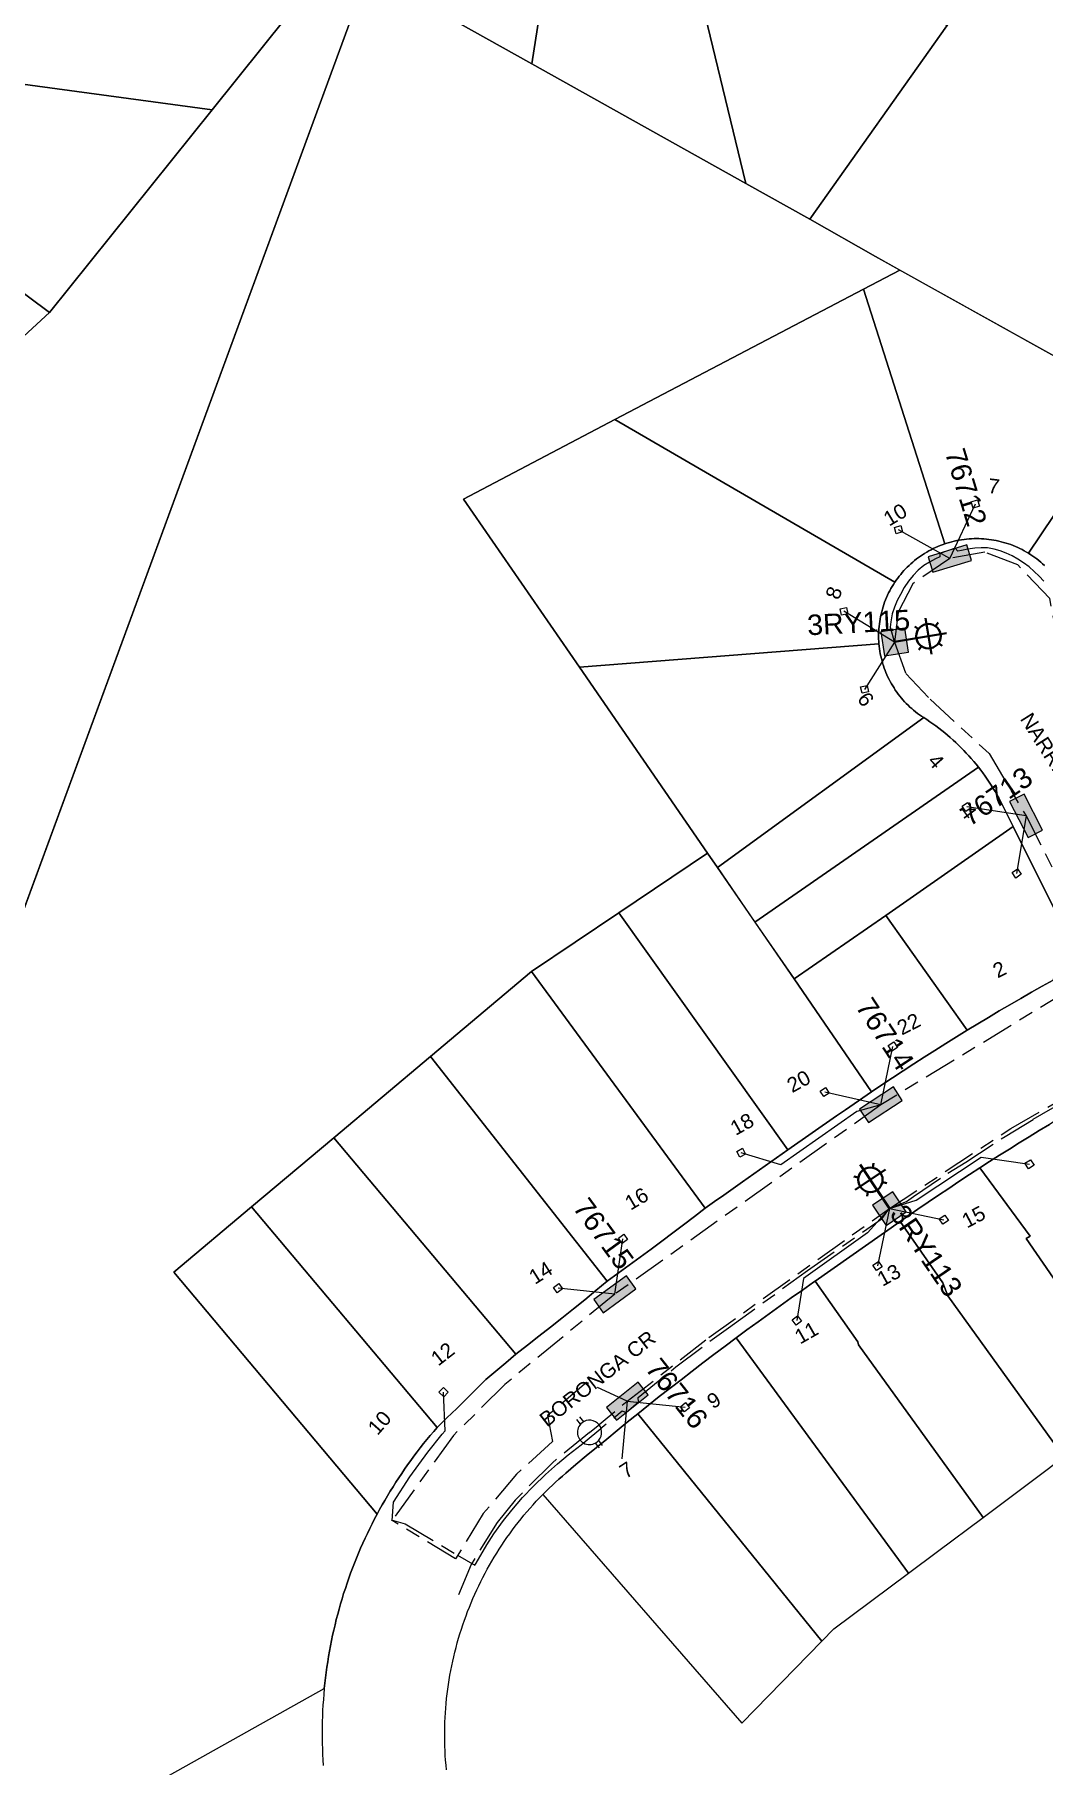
# Model space of a CAD drawing. Header units: metres. Extents: x 301080 to 303013, y 6182698 to 6183880.
# Drawn here: x 302232.2 to 302355.8, y 6182844.8 to 6183056.8 of the extents above; entities that cross this region are included whole.
import ezdxf
from ezdxf.enums import TextEntityAlignment as Align

# ---------------------------------------------------------------- set-up
doc = ezdxf.new("R2010")
doc.units = ezdxf.units.M
doc.linetypes.add('Cable Exist UG', pattern=[8.2, 4, -1.2, 1.8, -1.2])
doc.layers.get('0').update_dxf_attribs({"color": 6})
doc.layers.add('Cadastre Land Parcels_SP_EXT', color=9, linetype='Continuous', lineweight=5)
doc.layers.add('Cadastre Roads_SP_EXT', color=9, linetype='Continuous', lineweight=5)
for name, color, linetype in [('Equip_LV_EXT', 7, 'Continuous'), ('Equip_SP_SL_EXT', 7, 'Continuous'), ('Mains_LV_EXT', 7, 'Continuous'), ('Mains_SL_EXT', 7, 'Continuous'), ('Services_SP_EXT', 7, 'Continuous'), ('SupportsUG_SP_LV_EXT', 7, 'Continuous'), ('SupportsUG_SP_LV_SL_EXT', 7, 'Continuous')]:
    doc.layers.add(name, color=color, linetype=linetype)
doc.styles.add('COLUMN_LABEL', font='arial.ttf')
doc.styles.add('iecARIAL', font='arial.ttf', dxfattribs={"height": 2})
doc.styles.add('POLE_LABEL', font='arial.ttf')
doc.styles.get("Standard").update_dxf_attribs({"font": 'arial.ttf'})

# ---------------------------------------------------------------- blocks, each defined once
blk = doc.blocks.new('COLUMN_EXT')
blk.add_hatch(color=256).paths.add_polyline_path([(-1.49, 1.48), (-1.49, -1.49), (1.48, -1.49), (1.48, 1.48)])
blk.add_lwpolyline([(-1.49, -1.49), (1.48, -1.49), (1.48, 1.48), (-1.49, 1.48)], close=True)
for tag, height, style, flags, p in [('ASSET_NUM', 2.5, 'COLUMN_LABEL', 8, (2, 2)), ('STRUCTURE_PLANT_NUMBER', 0.2, 'POLE_LABEL', 9, (1.81, 0.03)), ('STREET_CODE', 0.2, 'COLUMN_LABEL', 9, (1.81, -0.2))]:
    blk.add_attdef(tag, text='', height=height, dxfattribs=dict(style=style, flags=flags)).set_placement(p, align=Align.MIDDLE_LEFT)
at = {"flags": 9}
for tag, p in [('COLUMN_TYPE', (1.81, -0.4)), ('OWNED_BY', (1.81, -0.6)), ('STATE', (1.81, -0.8)), ('USAGE', (1.81, -1)), ('STREETNAME', (1.81, -1.6)), ('SUBURB', (1.81, -1.8)), ('LEGEND', (1.81, -1.2)), ('LOCATION', (1.81, -1.4)), ('NOTES', (1.81, -2))]:
    blk.add_attdef(tag, text='', height=0.2, dxfattribs=at).set_placement(p, align=Align.MIDDLE_LEFT)
at = {"flags": 1}
blk.add_attdef('Z', (1.81, -2.35), '', height=0.2, dxfattribs=at)
blk = doc.blocks.new('PILLAR_EXT')
blk.add_hatch(color=256).paths.add_polyline_path([(-2.475, 0.99), (-2.475, -0.99), (2.475, -0.99), (2.475, 0.99)])
blk.add_lwpolyline([(-2.475, -0.99), (2.475, -0.99), (2.475, 0.99), (-2.475, 0.99)], close=True)
at = {"style": 'iecARIAL', "flags": 8}
blk.add_attdef('ASSET_NUM', (1.5, 3.5), '', height=2.5, dxfattribs=at)
for tag, p, flags in [('OWNED_BY', (0, -0.2), 9), ('STATE', (0, -0.4), 9), ('SUPPORT_TYPE', (0, -0.6), 9), ('STREETNAME', (0, -1.8), 9), ('SUBURB', (0, -2), 1), ('USAGE', (0, -0.8), 9), ('LEGEND', (0, -1), 9), ('LOCATION', (0, -1.2), 9), ('NOTES', (0, -1.4), 9), ('PARENT', (0, -1.6), 9)]:
    blk.add_attdef(tag, p, '', height=0.2, dxfattribs=dict(flags=flags))
blk = doc.blocks.new('SL_LANTERN_EXT')
at = {"lineweight": 40}
for p, q in [((0, 1.97), (0, 6.47)), ((-1.46, 5.68), (-1.06, 5.28)), ((1.46, 5.68), (1.06, 5.28)), ((-2.25, 4.22), (2.25, 4.22)), ((-1.46, 2.76), (-1.06, 3.16)), ((0, 0), (0, 2.72)), ((1.46, 2.76), (1.06, 3.16))]:
    blk.add_line(p, q, dxfattribs=at)
blk.add_circle((0, 4.22), 1.5, dxfattribs=at)
at = {"style": 'iecARIAL', "flags": 8}
blk.add_attdef('ASSET_NUM', (1.5, 1.5), '', height=2.5, dxfattribs=at)
for tag, p, height, flags in [('OPERATING_VOLTAGE', (0.98, -1.65), 0.2, 9), ('ORIENTATION', (0.98, -1.85), 0.2, 9), ('OWNED_BY', (0.98, -2.05), 0.2, 9), ('STATE', (0.98, -2.25), 0.2, 9), ('CONSTRUCTED_VOLTAGE', (0.98, -0.65), 0.2, 9), ('CONTROL_TYPE', (0.98, -0.85), 0.2, 9), ('LANTERN_PURPOSE', (0.98, -1.05), 0.2, 9), ('LANTERN_TYPE', (0.98, -1.25), 0.2, 9), ('NO_PHASES', (0.98, -1.45), 0.2, 9), ('LNUMBER', (2.18, -3.25), 2.5, 8), ('USAGE', (0.98, -2.45), 0.2, 9), ('CEXIST', (0.98, -2.65), 0.2, 9), ('CNEW', (0.98, -2.85), 0.2, 9), ('CNUMBER', (0.98, -3.05), 0.2, 9), ('CREMOVE', (0.98, -3.25), 0.2, 9), ('CREPLACE', (0.98, -3.45), 0.2, 9), ('LKINGHEIGHT', (0.98, -3.65), 0.2, 9), ('LBRACKET', (0.98, -3.85), 0.2, 9), ('LBRACKETVOCAB', (0.98, -4.05), 0.2, 9), ('LCATEGORY', (0.98, -4.25), 0.2, 9), ('LCHARGE1', (0.98, -4.45), 0.2, 9), ('LCHARGE1PERCENT', (0.98, -4.65), 0.2, 9), ('LCHARGE2', (0.98, -4.85), 0.2, 9), ('LCHARGE2PERCENT', (0.98, -5.05), 0.2, 9), ('LCHARGE3', (0.98, -5.25), 0.2, 9), ('LCHARGE3PERCENT', (0.98, -5.45), 0.2, 9), ('LEXIST', (0.98, -5.65), 0.2, 9), ('LLAMP', (0.98, -5.85), 0.2, 9), ('LLAMPVOCAB', (0.98, -6.05), 0.2, 9), ('LMAST', (0.98, -6.25), 0.2, 9), ('LMASTVOCAB', (0.98, -6.45), 0.2, 9), ('LNEW', (0.98, -6.65), 0.2, 9), ('LANTNUMBER', (0.98, -6.85), 0.2, 9), ('LOUTREACH', (0.98, -7.25), 0.2, 9), ('LOUTREACHVOCAB', (0.98, -7.45), 0.2, 9), ('LRATECODE', (0.98, -7.65), 0.2, 9), ('LREMOVE', (0.98, -7.85), 0.2, 9), ('LREPLACE', (0.98, -8.05), 0.2, 9), ('LTYPE', (0.98, -8.25), 0.2, 9), ('LTYPEVOCAB', (0.98, -8.45), 0.2, 9), ('LEGEND', (0.98, -8.65), 0.2, 9), ('STREETNAME', (0.98, -9.25), 0.2, 9), ('SUBURB', (0.98, -9.45), 0.2, 1), ('LOCATION', (0.98, -8.85), 0.2, 9), ('NOTES', (0.98, -9.05), 0.2, 9)]:
    blk.add_attdef(tag, p, '', height=height, dxfattribs=dict(flags=flags))
blk = doc.blocks.new('CCP_EXT')
at = {"flags": 9}
for tag, p in [('STATE', (0, -1.8)), ('NOTES', (0, -2))]:
    blk.add_attdef(tag, text='', height=0.2, dxfattribs=at).set_placement(p, align=Align.MIDDLE_LEFT)
blk.add_wipeout([(0, 0.57), (0.57, 0), (0, -0.57), (-0.57, 0)])
blk.add_lwpolyline([(-0.57, 0), (0, 0.57), (0.57, 0), (0, -0.57), (-0.57, 0)])
at = {"flags": 1}
blk.add_attdef('Z', (0, 0), '', height=0.2, dxfattribs=at)
at = {"flags": 9}
for tag, p in [('CCP_TYPE', (0, 0)), ('CONSTRUCTED_VOLTAGE', (0, -0.2)), ('OPERATING_VOLTAGE', (0, -0.6)), ('ORIENTATION', (0, -0.8)), ('OWNED_BY', (0, -1)), ('NO_PHASES', (0, -0.4)), ('USAGE', (0, -1.2)), ('LEGEND', (0, -1.4)), ('LIFE_SUPPORT', (0, -1.6))]:
    blk.add_attdef(tag, text='', height=0.2, dxfattribs=at).set_placement(p, align=Align.MIDDLE_LEFT)
blk = doc.blocks.new('LV_UG_LINKS_OPEN_EXT')
for p, q in [((-0.25, 1.47), (-0.25, 2.22)), ((0.25, 1.47), (0.25, 2.22)), ((-0.25, -1.47), (-0.25, -2.22)), ((0.25, -1.47), (0.25, -2.22))]:
    blk.add_line(p, q)
at = {"flags": 9}
for tag, p in [('ACTUAL_STATUS', (0, 0)), ('CONSTRUCTED_VOLTAGE', (0, -0.2)), ('OPERATING_VOLTAGE', (0, -0.6)), ('ORIENTATION', (0, -0.8)), ('STATE', (0, -1)), ('SWITCH_TYPE', (0, -1.2)), ('NO_PHASES', (0, -0.4)), ('USAGE', (0, -1.4)), ('NOTES', (0, -1.6))]:
    blk.add_attdef(tag, text='', height=0.2, dxfattribs=at).set_placement(p, align=Align.MIDDLE_LEFT)
at = {"flags": 1}
blk.add_attdef('Z', (0, 0), '', height=0.2, dxfattribs=at)
blk.add_wipeout([(-0.25, 1.47), (-0.43, 1.43), (-0.61, 1.36), (-0.77, 1.28), (-0.93, 1.17), (-1.07, 1.05), (-1.19, 0.9), (-1.29, 0.75), (-1.38, 0.58), (-1.44, 0.4), (-1.48, 0.22), (-1.49, 0.03), (-1.49, -0.16), (-1.45, -0.34), (-1.4, -0.52), (-1.32, -0.69), (-1.23, -0.85), (-1.11, -1), (-0.98, -1.13), (-0.83, -1.24), (-0.66, -1.34), (-0.49, -1.41), (-0.31, -1.46), (-0.13, -1.49), (0.06, -1.49), (0.25, -1.47), (0.43, -1.43), (0.61, -1.36), (0.77, -1.28), (0.93, -1.17), (1.07, -1.05), (1.19, -0.9), (1.29, -0.75), (1.38, -0.58), (1.44, -0.4), (1.48, -0.22), (1.49, -0.03), (1.49, 0.16), (1.45, 0.34), (1.4, 0.52), (1.32, 0.69), (1.23, 0.85), (1.11, 1), (0.98, 1.13), (0.83, 1.24), (0.66, 1.34), (0.49, 1.41), (0.31, 1.46), (0.13, 1.49), (-0.06, 1.49)])
blk.add_lwpolyline([(0, -1.49, 1), (0, 1.49, 1)], format="xyb", close=True)

msp = doc.modelspace()

# ---------------------------------------------------------------- linework, layer by layer
at = {"layer": 'Cadastre Land Parcels_SP_EXT', "linetype": 'Continuous'}
for points in [[(302456.84, 6183072.11), (302432.33, 6183091.63), (302412.12, 6183105.58), (302399.46, 6183087.42), (302389.44, 6183073.07), (302380.86, 6183060.76), (302349.16, 6183065.16), (302343.96, 6183057.82), (302327.18, 6183034.15), (302335.22, 6183029.58), (302365.34, 6183012.8), (302379.19, 6183005.08), (302382.9, 6183009.68), (302386.09, 6183013.65), (302393.38, 6183019.59), (302404.57, 6183023.27), (302418.32, 6183026.77), (302427.19, 6183025.1), (302441.25, 6183026.13), (302444.36, 6183023.94), (302456.84, 6183072.11)], [(302297.61, 6183081.99), (302296.74, 6183082.79), (302295.94, 6183083.66), (302295.2, 6183084.6), (302294.54, 6183085.58), (302293.95, 6183086.61), (302293.45, 6183087.69), (302293.02, 6183088.8), (302292.61, 6183089.89), (302292.11, 6183090.95), (302291.54, 6183091.97), (302290.89, 6183092.94), (302290.17, 6183093.86), (302289.38, 6183094.72), (302288.52, 6183095.53), (302273.05, 6183064.42), (302293.13, 6183053.19), (302297.61, 6183081.99)], [(302253.85, 6183075.16), (302237.96, 6183084.03), (302202.44, 6183062.61), (302206.32, 6183053.99), (302253.96, 6183047.54), (302269.18, 6183066.59), (302253.85, 6183075.16)], [(302343.96, 6183057.82), (302319.89, 6183084.15), (302319.18, 6183083.32), (302318.42, 6183082.54), (302317.61, 6183081.81), (302316.74, 6183081.15), (302315.83, 6183080.54), (302314.89, 6183080), (302313.9, 6183079.53), (302312.89, 6183079.13), (302311.85, 6183078.81), (302310.78, 6183078.55), (302309.71, 6183078.35), (302319.02, 6183039.87), (302319.32, 6183038.55), (302327.18, 6183034.15), (302343.96, 6183057.82)], [(302309.71, 6183078.35), (302308.63, 6183078.27), (302307.55, 6183078.25), (302306.46, 6183078.3), (302305.39, 6183078.42), (302304.32, 6183078.62), (302303.28, 6183078.89), (302302.25, 6183079.24), (302301.25, 6183079.66), (302300.28, 6183080.14), (302299.35, 6183080.69), (302298.46, 6183081.31), (302297.61, 6183081.99), (302293.13, 6183053.19), (302319.32, 6183038.55), (302319.02, 6183039.87), (302309.71, 6183078.35)], [(302253.96, 6183047.54), (302206.32, 6183053.99), (302202.77, 6183046.01), (302234.04, 6183022.72), (302253.96, 6183047.54)], [(302234.04, 6183022.72), (302202.77, 6183046.01), (302193.55, 6183042.02), (302211.45, 6183001.96), (302234.04, 6183022.72)], [(302337.75, 6182989.96), (302337.93, 6182990.2), (302338.11, 6182990.44), (302338.3, 6182990.67), (302338.49, 6182990.9), (302338.69, 6182991.13), (302338.9, 6182991.35), (302339.11, 6182991.56), (302339.32, 6182991.77), (302339.55, 6182991.98), (302339.77, 6182992.18), (302340, 6182992.37), (302340.24, 6182992.56), (302340.48, 6182992.74), (302340.73, 6182992.91), (302340.98, 6182993.08), (302341.23, 6182993.24), (302341.49, 6182993.4), (302341.75, 6182993.55), (302342.02, 6182993.69), (302342.29, 6182993.82), (302342.56, 6182993.95), (302342.84, 6182994.07), (302343.12, 6182994.19), (302343.4, 6182994.3), (302343.69, 6182994.4), (302333.73, 6183025.6), (302303.3, 6183009.64), (302337.58, 6182989.71), (302337.75, 6182989.96)], [(302335.64, 6182982.16), (302335.62, 6182982.46), (302335.6, 6182982.77), (302335.6, 6182983.07), (302335.6, 6182983.38), (302335.61, 6182983.68), (302335.63, 6182983.99), (302335.65, 6182984.29), (302335.69, 6182984.6), (302335.73, 6182984.9), (302335.78, 6182985.2), (302335.83, 6182985.5), (302335.9, 6182985.8), (302335.97, 6182986.1), (302336.05, 6182986.39), (302336.14, 6182986.68), (302336.23, 6182986.98), (302336.33, 6182987.26), (302336.44, 6182987.55), (302336.56, 6182987.83), (302336.69, 6182988.11), (302336.82, 6182988.39), (302336.96, 6182988.66), (302337.1, 6182988.93), (302337.26, 6182989.19), (302337.42, 6182989.45), (302337.58, 6182989.71), (302303.3, 6183009.64), (302284.73, 6182999.89), (302298.94, 6182979.29), (302335.64, 6182982.16)], [(302341.12, 6182973.13), (302340.86, 6182973.3), (302340.61, 6182973.48), (302340.36, 6182973.65), (302340.12, 6182973.84), (302339.88, 6182974.03), (302339.65, 6182974.23), (302339.43, 6182974.43), (302339.21, 6182974.64), (302338.99, 6182974.86), (302338.78, 6182975.08), (302338.58, 6182975.3), (302338.38, 6182975.53), (302338.18, 6182975.77), (302338, 6182976.01), (302337.82, 6182976.25), (302337.64, 6182976.5), (302337.48, 6182976.76), (302337.32, 6182977.02), (302337.16, 6182977.28), (302337.01, 6182977.54), (302336.87, 6182977.81), (302336.74, 6182978.08), (302336.61, 6182978.36), (302336.49, 6182978.64), (302336.38, 6182978.92), (302336.28, 6182979.2), (302336.18, 6182979.49), (302336.09, 6182979.78), (302336.01, 6182980.07), (302335.93, 6182980.37), (302335.86, 6182980.66), (302335.8, 6182980.96), (302335.75, 6182981.26), (302335.71, 6182981.56), (302335.67, 6182981.86), (302335.64, 6182982.16), (302298.94, 6182979.29), (302314.62, 6182956.55), (302315.84, 6182954.77), (302341.12, 6182973.13)], [(302347.82, 6182967.07), (302347.54, 6182967.42), (302347.25, 6182967.77), (302346.95, 6182968.12), (302346.65, 6182968.46), (302346.34, 6182968.79), (302346.03, 6182969.12), (302345.71, 6182969.44), (302345.39, 6182969.76), (302345.06, 6182970.07), (302344.72, 6182970.38), (302344.38, 6182970.68), (302344.04, 6182970.98), (302343.69, 6182971.27), (302343.34, 6182971.55), (302342.98, 6182971.83), (302342.61, 6182972.11), (302342.25, 6182972.37), (302341.87, 6182972.63), (302341.5, 6182972.89), (302341.12, 6182973.13), (302315.84, 6182954.77), (302320.45, 6182948.1), (302347.82, 6182967.07)], [(302336.46, 6182948.92), (302352.08, 6182959.78), (302350.73, 6182962.49), (302350.53, 6182962.89), (302350.31, 6182963.29), (302350.09, 6182963.69), (302349.86, 6182964.08), (302349.63, 6182964.47), (302349.39, 6182964.85), (302349.15, 6182965.23), (302348.89, 6182965.61), (302348.63, 6182965.98), (302348.37, 6182966.35), (302348.1, 6182966.71), (302347.82, 6182967.07), (302320.45, 6182948.1), (302325.26, 6182941.13), (302336.46, 6182948.92)], [(302347.75, 6182935.64), (302349.06, 6182936.43), (302350.37, 6182937.21), (302351.68, 6182937.98), (302353, 6182938.75), (302354.33, 6182939.51), (302355.65, 6182940.26), (302356.99, 6182941), (302358.69, 6182946.54), (302352.08, 6182959.78), (302336.46, 6182948.92), (302346.45, 6182934.85), (302347.75, 6182935.64)], [(302330.45, 6182924.37), (302331.52, 6182925.1), (302332.59, 6182925.83), (302333.65, 6182926.57), (302334.72, 6182927.31), (302325.26, 6182941.13), (302315.84, 6182954.77), (302314.62, 6182956.55), (302303.77, 6182949.24), (302324.48, 6182920.2), (302330.45, 6182924.37)], [(302315.48, 6182913.87), (302316.62, 6182914.67), (302317.76, 6182915.48), (302318.9, 6182916.3), (302324.48, 6182920.2), (302303.77, 6182949.24), (302293.09, 6182942.04), (302314.34, 6182913.06), (302315.48, 6182913.87)], [(302336, 6182928.17), (302337.29, 6182929.03), (302338.59, 6182929.88), (302339.89, 6182930.72), (302341.19, 6182931.56), (302342.5, 6182932.39), (302343.81, 6182933.22), (302345.13, 6182934.04), (302346.45, 6182934.85), (302336.46, 6182948.92), (302325.26, 6182941.13), (302334.72, 6182927.31), (302336, 6182928.17)], [(302303.7, 6182905.1), (302305.04, 6182906.08), (302306.38, 6182907.06), (302307.72, 6182908.05), (302309.05, 6182909.04), (302310.38, 6182910.04), (302311.7, 6182911.04), (302313.02, 6182912.05), (302314.34, 6182913.06), (302293.09, 6182942.04), (302280.69, 6182931.63), (302302.35, 6182904.13), (302303.7, 6182905.1)], [(302292.58, 6182896.28), (302293.99, 6182897.38), (302295.4, 6182898.49), (302296.8, 6182899.61), (302298.2, 6182900.73), (302299.59, 6182901.86), (302300.97, 6182902.99), (302302.35, 6182904.13), (302280.69, 6182931.63), (302268.85, 6182921.69), (302291.17, 6182895.18), (302292.58, 6182896.28)], [(302367.66, 6182889.58), (302368.83, 6182890.46), (302377.38, 6182894.24), (302358.98, 6182924.8), (302357.74, 6182924.07), (302356.51, 6182923.33), (302355.28, 6182922.58), (302354.05, 6182921.82), (302352.83, 6182921.06), (302351.61, 6182920.3), (302350.4, 6182919.54), (302349.19, 6182918.77), (302347.98, 6182918), (302354.15, 6182909.64), (302353.66, 6182909.34), (302367.42, 6182889.41), (302367.66, 6182889.58)], [(302282.72, 6182887.38), (302283.91, 6182888.55), (302285.1, 6182889.72), (302286.29, 6182890.9), (302287.47, 6182892.08), (302288.71, 6182893.11), (302289.94, 6182894.14), (302291.17, 6182895.18), (302268.85, 6182921.69), (302258.78, 6182913.23), (302281.52, 6182886.22), (302282.72, 6182887.38)], [(302367.42, 6182889.41), (302353.66, 6182909.34), (302354.15, 6182909.64), (302347.98, 6182918), (302346.71, 6182917.17), (302345.44, 6182916.33), (302344.18, 6182915.49), (302342.92, 6182914.65), (302341.67, 6182913.79), (302340.41, 6182912.93), (302339.17, 6182912.07), (302338.25, 6182911.43), (302343.48, 6182903.91), (302344.09, 6182902.34), (302358.3, 6182882.6), (302367.42, 6182889.41)], [(302274.46, 6182876.16), (302274.78, 6182876.73), (302275.1, 6182877.29), (302275.43, 6182877.85), (302275.76, 6182878.41), (302276.11, 6182878.96), (302276.45, 6182879.5), (302276.81, 6182880.05), (302277.17, 6182880.59), (302277.53, 6182881.12), (302277.9, 6182881.65), (302278.28, 6182882.18), (302278.67, 6182882.7), (302279.06, 6182883.22), (302279.45, 6182883.73), (302279.85, 6182884.24), (302280.26, 6182884.74), (302280.67, 6182885.24), (302281.09, 6182885.73), (302281.52, 6182886.22), (302258.78, 6182913.23), (302249.24, 6182905.22), (302274.16, 6182875.6), (302274.46, 6182876.16)], [(302356.07, 6182880.93), (302358.3, 6182882.6), (302344.09, 6182902.34), (302343.48, 6182903.91), (302338.25, 6182911.43), (302327.82, 6182904.14), (302333.04, 6182896.72), (302333.14, 6182896.33), (302348.4, 6182875.21), (302356.07, 6182880.93)], [(302342.79, 6182871.02), (302348.4, 6182875.21), (302333.14, 6182896.33), (302333.04, 6182896.72), (302327.82, 6182904.14), (302327.62, 6182904), (302326.25, 6182903.04), (302324.89, 6182902.07), (302323.53, 6182901.1), (302322.17, 6182900.13), (302320.82, 6182899.15), (302319.47, 6182898.16), (302318.13, 6182897.17), (302339.25, 6182868.38), (302342.79, 6182871.02)], [(302330.09, 6182861.54), (302339.25, 6182868.38), (302318.13, 6182897.17), (302316.78, 6182896.16), (302315.42, 6182895.14), (302314.08, 6182894.12), (302312.74, 6182893.1), (302311.4, 6182892.06), (302310.06, 6182891.03), (302308.73, 6182889.99), (302307.41, 6182888.94), (302306.09, 6182887.88), (302328.62, 6182860.04), (302330.09, 6182861.54)], [(302328.62, 6182860.04), (302306.09, 6182887.88), (302304.81, 6182886.86), (302303.55, 6182885.84), (302302.29, 6182884.8), (302301.03, 6182883.77), (302299.77, 6182882.73), (302298.52, 6182881.68), (302297.27, 6182880.63), (302296.86, 6182880.27), (302296.44, 6182879.9), (302296.03, 6182879.53), (302295.63, 6182879.16), (302295.23, 6182878.78), (302294.83, 6182878.39), (302294.45, 6182878), (302318.85, 6182850.02), (302328.62, 6182860.04)]]:
    msp.add_lwpolyline(points, close=True, dxfattribs=at)
for points in [[(302183.35, 6182820.48), (302273.05, 6183064.42), (302273.05, 6183064.42), (302271.11, 6183065.5), (302269.18, 6183066.59), (302253.96, 6183047.54), (302234.04, 6183022.72), (302211.45, 6183001.96)], [(302220.26, 6182827.71), (302267.69, 6182854.24), (302267.76, 6182854.9), (302267.83, 6182855.55), (302267.92, 6182856.21), (302268.01, 6182856.86), (302268.11, 6182857.52), (302268.21, 6182858.17), (302268.33, 6182858.82), (302268.45, 6182859.47), (302268.57, 6182860.12), (302268.71, 6182860.77), (302268.85, 6182861.41), (302269.01, 6182862.06), (302269.16, 6182862.7), (302269.33, 6182863.34), (302269.5, 6182863.98), (302269.68, 6182864.61), (302269.87, 6182865.24), (302270.06, 6182865.88), (302270.27, 6182866.51), (302270.48, 6182867.13), (302270.69, 6182867.75), (302270.92, 6182868.38), (302271.15, 6182868.99), (302271.39, 6182869.61), (302271.63, 6182870.22), (302271.88, 6182870.83), (302272.14, 6182871.44), (302272.41, 6182872.04), (302272.68, 6182872.64), (302272.97, 6182873.24), (302273.25, 6182873.84), (302273.55, 6182874.43), (302273.85, 6182875.01), (302274.16, 6182875.6), (302249.24, 6182905.22), (302258.78, 6182913.23), (302268.85, 6182921.69), (302280.69, 6182931.63), (302293.09, 6182942.04), (302303.77, 6182949.24), (302314.62, 6182956.55), (302298.94, 6182979.29), (302284.73, 6182999.89), (302303.3, 6183009.64), (302333.73, 6183025.6), (302338.21, 6183027.91), (302335.22, 6183029.58), (302327.18, 6183034.15), (302319.32, 6183038.55), (302293.13, 6183053.19), (302273.05, 6183064.42), (302219.4, 6182918.54)], [(302365.35, 6183012.8), (302338.21, 6183027.91), (302333.73, 6183025.6), (302343.69, 6182994.4), (302343.97, 6182994.49), (302344.27, 6182994.58), (302344.56, 6182994.66), (302344.86, 6182994.74), (302345.16, 6182994.8), (302345.46, 6182994.86), (302345.76, 6182994.91), (302346.06, 6182994.95), (302346.36, 6182994.99), (302346.67, 6182995.01), (302346.97, 6182995.03), (302347.28, 6182995.05), (302347.58, 6182995.05), (302347.89, 6182995.05), (302348.2, 6182995.04), (302348.5, 6182995.02), (302348.81, 6182994.99), (302349.11, 6182994.96), (302349.41, 6182994.91), (302349.71, 6182994.87), (302350.01, 6182994.81), (302350.31, 6182994.75), (302350.61, 6182994.67), (302350.91, 6182994.59), (302351.2, 6182994.51), (302351.49, 6182994.41), (302351.78, 6182994.31), (302352.06, 6182994.2), (302352.35, 6182994.09), (302352.63, 6182993.96), (302352.9, 6182993.83), (302353.17, 6182993.7), (302353.44, 6182993.55), (302353.71, 6182993.4), (302353.97, 6182993.25), (302366.61, 6183012.1)], [(302366.61, 6183012.1), (302353.97, 6182993.25), (302354.23, 6182993.08), (302354.48, 6182992.91), (302354.73, 6182992.74), (302354.97, 6182992.56), (302355.21, 6182992.37), (302355.45, 6182992.18), (302355.68, 6182991.98), (302355.9, 6182991.77)]]:
    msp.add_lwpolyline(points, dxfattribs=at)
at = {"layer": 'Mains_LV_EXT', "linetype": 'Cable Exist UG'}
for points in [[(302344.31, 6182992.61), (302339.78, 6182989.53), (302337.99, 6182986.05), (302337.55, 6182982.37)], [(302357.75, 6182981.68), (302356.56, 6182987.73), (302352.64, 6182991.83), (302348.62, 6182993.39), (302344.31, 6182992.61)]]:
    msp.add_lwpolyline(points, dxfattribs=at)
at = {"layer": 'Mains_SL_EXT', "linetype": 'Cable Exist UG'}
msp.add_lwpolyline([(302355.84, 6182989.82), (302355.27, 6182990.44), (302354.67, 6182991.02), (302354.02, 6182991.58), (302353.35, 6182992.08), (302352.66, 6182992.53), (302351.96, 6182992.93), (302351.21, 6182993.25), (302350.48, 6182993.55), (302349.73, 6182993.76), (302348.95, 6182993.9), (302348.16, 6182993.94), (302347.38, 6182993.89), (302346.54, 6182993.77), (302345.76, 6182993.6), (302345.3, 6182993.53), (302344.99, 6182993.86), (302343.08, 6182993.24), (302343.11, 6182992.8), (302342.58, 6182992.56), (302341.83, 6182992.17), (302341.14, 6182991.75), (302340.46, 6182991.18), (302339.84, 6182990.53), (302339.25, 6182989.84), (302338.74, 6182989.07), (302338.29, 6182988.19), (302337.86, 6182987.48), (302337.54, 6182986.67), (302337.27, 6182985.83), (302337.11, 6182984.87), (302336.99, 6182984.2), (302337.53, 6182982.33)], dxfattribs=at)
at = {"layer": 'Services_SP_EXT'}
msp.add_lwpolyline([(302304.81, 6182889.44), (302304.12, 6182882.39)], dxfattribs=at)

# ---------------------------------------------------------------- block references
at = {"layer": 'Equip_SP_SL_EXT'}
for p, rotation in [((302337.54, 6182982.39), 279.7530836691013), ((302336.92, 6182913.03), 33.65954240208298)]:
    msp.add_blockref('SL_LANTERN_EXT', p, dxfattribs=dict(at, rotation=rotation))
at = {"layer": 'SupportsUG_SP_LV_EXT'}
ref = msp.add_blockref('PILLAR_EXT', (302344.31, 6182992.61), dxfattribs=dict(at, rotation=196.9887145623338))
ref.add_attrib('ASSET_NUM', '76712', dxfattribs={"layer": '0', "height": 2.5, "rotation": 287.0249, "style": 'iecARIAL'}).set_placement((302345.81, 6182996.11), align=Align.BOTTOM_RIGHT)
ref = msp.add_blockref('PILLAR_EXT', (302353.65, 6182961.12), dxfattribs=dict(at, rotation=297.0887272933762))
ref.add_attrib('ASSET_NUM', '76713', dxfattribs={"layer": '0', "height": 2.5, "rotation": 34.6955, "style": 'iecARIAL'}).set_placement((302355.15, 6182964.62), align=Align.BOTTOM_RIGHT)
ref = msp.add_blockref('PILLAR_EXT', (302335.88, 6182925.72), dxfattribs=dict(at, rotation=213.1640221603863))
ref.add_attrib('ASSET_NUM', '76714', dxfattribs={"layer": '0', "height": 2.5, "rotation": 303.2002, "style": 'iecARIAL'}).set_placement((302337.38, 6182929.22), align=Align.BOTTOM_RIGHT)
ref = msp.add_blockref('PILLAR_EXT', (302303.28, 6182902.53), dxfattribs=dict(at, rotation=216.148623374125))
ref.add_attrib('ASSET_NUM', '76715', dxfattribs={"layer": '0', "height": 2.5, "rotation": 306.1848, "style": 'iecARIAL'}).set_placement((302304.78, 6182906.03), align=Align.MIDDLE_RIGHT)
ref = msp.add_blockref('PILLAR_EXT', (302304.81, 6182889.44), dxfattribs=dict(at, rotation=38.40345135215225))
ref.add_attrib('ASSET_NUM', '76716', dxfattribs={"layer": '0', "height": 2.5, "rotation": 308.3668, "style": 'iecARIAL'}).set_placement((302306.31, 6182892.94), align=Align.BOTTOM_LEFT)
at = {"layer": 'SupportsUG_SP_LV_SL_EXT'}
ref = msp.add_blockref('COLUMN_EXT', (302337.55, 6182982.37), dxfattribs=dict(at, rotation=278.7288015719616))
ref.add_attrib('ASSET_NUM', '3RY115', dxfattribs={"layer": '0', "height": 2.5, "rotation": 3.0161, "style": 'COLUMN_LABEL'}).set_placement((302339.55, 6182983.12), align=Align.BOTTOM_RIGHT)
ref = msp.add_blockref('COLUMN_EXT', (302336.92, 6182913.03), dxfattribs=dict(at, rotation=33.65954240208298))
ref.add_attrib('ASSET_NUM', '3RY113', dxfattribs={"layer": '0', "height": 2.5, "rotation": 304.2391, "style": 'COLUMN_LABEL'}).set_placement((302338.92, 6182913.78), align=Align.TOP_LEFT)

# ---------------------------------------------------------------- texts
at = {"layer": 'Cadastre Land Parcels_SP_EXT'}
for s, rotation, p in [('7', 353.6255, (302348.92, 6183000.65)), ('10', 30.7932, (302336.88, 6182996.5)), ('8', 70.3462, (302330.72, 6182987.45)), ('6', 305.7022, (302332.89, 6182975.42)), ('4', 311.4119, (302341.5, 6182967.73)), ('4', 306.6804, (302345.47, 6182961.61)), ('2', 26.6687, (302350.17, 6182941.19)), ('22', 26.9498, (302338.44, 6182934.19)), ('20', 28.9506, (302325.01, 6182927.14)), ('18', 28.9519, (302318.07, 6182921.9)), ('16', 30.5875, (302305.2, 6182912.74)), ('15', 27.9939, (302346.42, 6182910.56)), ('14', 32.2669, (302293.49, 6182903.66)), ('13', 28.936, (302336.06, 6182903.42)), ('11', 29.6451, (302325.97, 6182896.35)), ('12', 37.9528, (302281.64, 6182893.65)), ('9', 31.4155, (302315.28, 6182888.42)), ('10', 48.4682, (302274.2, 6182885.15)), ('7', 33.117, (302304.62, 6182879.87))]:
    msp.add_text(s, height=1.8, rotation=rotation, dxfattribs=at).set_placement(p)
at = {"layer": 'Cadastre Roads_SP_EXT'}
for s, rotation, p in [('NARRIAH PL', 302.2344, (302352.86, 6182972.98)), ('BORONGA CR', 38.1719, (302294.96, 6182886.19))]:
    msp.add_text(s, height=1.8, rotation=rotation, dxfattribs=at).set_placement(p)

# ---------------------------------------------------------------- next in the draw order: block references
at = {"layer": 'Services_SP_EXT'}
for p, rotation in [((302347.45, 6182999.3), 62.0789767265976), ((302338.03, 6182996.14), 151.9703019276224), ((302331.35, 6182986.15), 147.7235932070617), ((302333.87, 6182976.59), 237.4303855760609), ((302346.39, 6182962.19), 169.6053972905809), ((302352.5, 6182954.05), 259.6411218941382), ((302337.34, 6182932.86), 78.25448468485347), ((302328.99, 6182927.28), 168.1458096212233), ((302318.76, 6182919.85), 163.8300734237271), ((302354.08, 6182918.44), 348.2589762291943), ((302343.59, 6182911.65), 348.6411297669618), ((302304.28, 6182909.32), 81.23968577791915), ((302335.46, 6182905.99), 258.604904902345), ((302296.32, 6182903.26), 171.1305108343437), ((302325.57, 6182899.31), 261.8836141297233), ((302282.31, 6182890.54), 91.14582990869302), ((302311.88, 6182888.69), 353.3849384052511)]:
    msp.add_blockref('CCP_EXT', p, dxfattribs=dict(at, rotation=rotation))

# ---------------------------------------------------------------- next in the draw order: linework, layer by layer
at = {"layer": 'Cadastre Roads_SP_EXT', "linetype": 'Continuous'}
for points in [[(302355.9, 6182991.77), (302355.68, 6182991.98), (302355.45, 6182992.18), (302355.21, 6182992.37), (302354.97, 6182992.56), (302354.73, 6182992.74), (302354.48, 6182992.91), (302354.23, 6182993.08), (302353.97, 6182993.25), (302353.71, 6182993.4), (302353.44, 6182993.55), (302353.17, 6182993.7), (302352.9, 6182993.83), (302352.63, 6182993.96), (302352.35, 6182994.09), (302352.06, 6182994.2), (302351.78, 6182994.31), (302351.49, 6182994.41), (302351.2, 6182994.51), (302350.91, 6182994.59), (302350.61, 6182994.67), (302350.31, 6182994.75), (302350.01, 6182994.81), (302349.71, 6182994.87), (302349.41, 6182994.91), (302349.11, 6182994.96), (302348.81, 6182994.99), (302348.5, 6182995.02), (302348.2, 6182995.04), (302347.89, 6182995.05), (302347.58, 6182995.05), (302347.28, 6182995.05), (302346.97, 6182995.03), (302346.67, 6182995.01), (302346.36, 6182994.99), (302346.06, 6182994.95), (302345.76, 6182994.91), (302345.46, 6182994.86), (302345.16, 6182994.8), (302344.86, 6182994.74), (302344.56, 6182994.66), (302344.27, 6182994.58), (302343.97, 6182994.49), (302343.69, 6182994.4), (302343.4, 6182994.3), (302343.12, 6182994.19), (302342.84, 6182994.07), (302342.56, 6182993.95), (302342.29, 6182993.82), (302342.02, 6182993.69), (302341.75, 6182993.55), (302341.49, 6182993.4), (302341.23, 6182993.24), (302340.98, 6182993.08), (302340.73, 6182992.91), (302340.48, 6182992.74), (302340.24, 6182992.56), (302340, 6182992.37), (302339.77, 6182992.18), (302339.55, 6182991.98), (302339.32, 6182991.77), (302339.11, 6182991.56), (302338.9, 6182991.35), (302338.69, 6182991.13), (302338.49, 6182990.9), (302338.3, 6182990.67), (302338.11, 6182990.44), (302337.93, 6182990.2), (302337.75, 6182989.96), (302337.58, 6182989.71), (302337.42, 6182989.45), (302337.26, 6182989.19), (302337.1, 6182988.93), (302336.96, 6182988.66), (302336.82, 6182988.39), (302336.69, 6182988.11), (302336.56, 6182987.83), (302336.44, 6182987.55), (302336.33, 6182987.26), (302336.23, 6182986.98), (302336.14, 6182986.68), (302336.05, 6182986.39), (302335.97, 6182986.1), (302335.9, 6182985.8), (302335.83, 6182985.5), (302335.78, 6182985.2), (302335.73, 6182984.9), (302335.69, 6182984.6), (302335.65, 6182984.29), (302335.63, 6182983.99), (302335.61, 6182983.68), (302335.6, 6182983.38), (302335.6, 6182983.07), (302335.6, 6182982.77), (302335.62, 6182982.46), (302335.64, 6182982.16), (302335.67, 6182981.86), (302335.71, 6182981.56), (302335.75, 6182981.26), (302335.8, 6182980.96), (302335.86, 6182980.66), (302335.93, 6182980.37), (302336.01, 6182980.07), (302336.09, 6182979.78), (302336.18, 6182979.49), (302336.28, 6182979.2), (302336.38, 6182978.92), (302336.49, 6182978.64), (302336.61, 6182978.36), (302336.74, 6182978.08), (302336.87, 6182977.81), (302337.01, 6182977.54), (302337.16, 6182977.28), (302337.32, 6182977.02), (302337.48, 6182976.76), (302337.64, 6182976.5), (302337.82, 6182976.25), (302338, 6182976.01), (302338.18, 6182975.77), (302338.38, 6182975.53), (302338.58, 6182975.3), (302338.78, 6182975.08), (302338.99, 6182974.86), (302339.21, 6182974.64), (302339.43, 6182974.43), (302339.65, 6182974.23), (302339.88, 6182974.03), (302340.12, 6182973.84), (302340.36, 6182973.65), (302340.61, 6182973.48), (302340.86, 6182973.3), (302341.12, 6182973.13), (302341.5, 6182972.89), (302341.87, 6182972.63), (302342.25, 6182972.37), (302342.61, 6182972.11), (302342.98, 6182971.83), (302343.34, 6182971.55), (302343.69, 6182971.27), (302344.04, 6182970.98), (302344.38, 6182970.68), (302344.72, 6182970.38), (302345.06, 6182970.07), (302345.39, 6182969.76), (302345.71, 6182969.44), (302346.03, 6182969.12), (302346.34, 6182968.79), (302346.65, 6182968.46), (302346.95, 6182968.12), (302347.25, 6182967.77), (302347.54, 6182967.42), (302347.82, 6182967.07), (302348.1, 6182966.71), (302348.37, 6182966.35), (302348.63, 6182965.98), (302348.89, 6182965.61), (302349.15, 6182965.23), (302349.39, 6182964.85), (302349.63, 6182964.47), (302349.86, 6182964.08), (302350.09, 6182963.69), (302350.31, 6182963.29), (302350.53, 6182962.89), (302350.73, 6182962.49), (302352.08, 6182959.78), (302358.69, 6182946.54)], [(302356.99, 6182941), (302355.65, 6182940.26), (302354.33, 6182939.51), (302353, 6182938.75), (302351.68, 6182937.98), (302350.37, 6182937.21), (302349.06, 6182936.43), (302347.75, 6182935.64), (302346.45, 6182934.85), (302345.13, 6182934.04), (302343.81, 6182933.22), (302342.5, 6182932.39), (302341.19, 6182931.56), (302339.89, 6182930.72), (302338.59, 6182929.88), (302337.29, 6182929.03), (302336, 6182928.17), (302334.72, 6182927.31), (302333.65, 6182926.57), (302332.59, 6182925.83), (302331.52, 6182925.1), (302330.45, 6182924.37), (302324.48, 6182920.2), (302318.9, 6182916.3), (302317.76, 6182915.48), (302316.62, 6182914.67), (302315.48, 6182913.87), (302314.34, 6182913.06), (302313.02, 6182912.05), (302311.7, 6182911.04), (302310.38, 6182910.04), (302309.05, 6182909.04), (302307.72, 6182908.05), (302306.38, 6182907.06), (302305.04, 6182906.08), (302303.7, 6182905.1), (302302.35, 6182904.13), (302300.97, 6182902.99), (302299.59, 6182901.86), (302298.2, 6182900.73), (302296.8, 6182899.61), (302295.4, 6182898.49), (302293.99, 6182897.38), (302292.58, 6182896.28), (302291.17, 6182895.18), (302289.94, 6182894.14), (302288.71, 6182893.11), (302287.47, 6182892.08), (302286.29, 6182890.9), (302285.1, 6182889.72), (302283.91, 6182888.55), (302282.72, 6182887.38), (302281.52, 6182886.22), (302281.09, 6182885.73), (302280.67, 6182885.24), (302280.26, 6182884.74), (302279.85, 6182884.24), (302279.45, 6182883.73), (302279.06, 6182883.22), (302278.67, 6182882.7), (302278.28, 6182882.18), (302277.9, 6182881.65), (302277.53, 6182881.12), (302277.17, 6182880.59), (302276.81, 6182880.05), (302276.45, 6182879.5), (302276.11, 6182878.96), (302275.76, 6182878.41), (302275.43, 6182877.85), (302275.1, 6182877.29), (302274.78, 6182876.73), (302274.46, 6182876.16), (302274.16, 6182875.6), (302273.85, 6182875.01), (302273.55, 6182874.43), (302273.25, 6182873.84), (302272.97, 6182873.24), (302272.68, 6182872.64), (302272.41, 6182872.04), (302272.14, 6182871.44), (302271.88, 6182870.83), (302271.63, 6182870.22), (302271.39, 6182869.61), (302271.15, 6182868.99), (302270.92, 6182868.38), (302270.69, 6182867.75), (302270.48, 6182867.13), (302270.27, 6182866.51), (302270.06, 6182865.88), (302269.87, 6182865.24), (302269.68, 6182864.61), (302269.5, 6182863.98), (302269.33, 6182863.34), (302269.16, 6182862.7), (302269.01, 6182862.06), (302268.85, 6182861.41), (302268.71, 6182860.77), (302268.57, 6182860.12), (302268.45, 6182859.47), (302268.33, 6182858.82), (302268.21, 6182858.17), (302268.11, 6182857.52), (302268.01, 6182856.86), (302267.92, 6182856.21), (302267.83, 6182855.55), (302267.76, 6182854.9), (302267.69, 6182854.24), (302267.63, 6182853.57), (302267.58, 6182852.9), (302267.53, 6182852.23), (302267.49, 6182851.55), (302267.46, 6182850.88), (302267.44, 6182850.21), (302267.43, 6182849.54), (302267.42, 6182848.87), (302267.42, 6182848.19), (302267.43, 6182847.52), (302267.45, 6182846.85), (302267.48, 6182846.18), (302267.51, 6182845.5), (302267.55, 6182844.83)], [(302282.65, 6182844.3), (302282.6, 6182844.88), (302282.55, 6182845.46), (302282.51, 6182846.04), (302282.48, 6182846.62), (302282.46, 6182847.2), (302282.45, 6182847.78), (302282.44, 6182848.36), (302282.44, 6182848.95), (302282.45, 6182849.53), (302282.47, 6182850.11), (302282.49, 6182850.69), (302282.53, 6182851.27), (302282.57, 6182851.85), (302282.62, 6182852.43), (302282.68, 6182853.01), (302282.74, 6182853.58), (302282.81, 6182854.16), (302282.9, 6182854.73), (302282.98, 6182855.31), (302283.08, 6182855.88), (302283.19, 6182856.45), (302283.3, 6182857.02), (302283.42, 6182857.59), (302283.55, 6182858.15), (302283.68, 6182858.72), (302283.83, 6182859.28), (302283.98, 6182859.84), (302284.14, 6182860.4), (302284.3, 6182860.95), (302284.48, 6182861.5), (302284.66, 6182862.05), (302284.85, 6182862.6), (302285.05, 6182863.15), (302285.25, 6182863.69), (302285.46, 6182864.22), (302285.67, 6182864.75), (302285.9, 6182865.28), (302286.13, 6182865.8), (302286.36, 6182866.32), (302286.61, 6182866.83), (302286.86, 6182867.35), (302287.12, 6182867.86), (302287.38, 6182868.36), (302287.65, 6182868.86), (302287.93, 6182869.36), (302288.22, 6182869.86), (302288.51, 6182870.35), (302288.81, 6182870.84), (302289.11, 6182871.32), (302289.43, 6182871.8), (302289.74, 6182872.27), (302290.07, 6182872.74), (302290.4, 6182873.2), (302290.74, 6182873.67), (302291.08, 6182874.12), (302291.43, 6182874.57), (302291.79, 6182875.02), (302292.15, 6182875.46), (302292.52, 6182875.89), (302292.89, 6182876.33), (302293.27, 6182876.75), (302293.66, 6182877.17), (302294.05, 6182877.59), (302294.45, 6182878), (302294.83, 6182878.39), (302295.23, 6182878.78), (302295.63, 6182879.16), (302296.03, 6182879.53), (302296.44, 6182879.9), (302296.86, 6182880.27), (302297.27, 6182880.63), (302298.52, 6182881.68), (302299.77, 6182882.73), (302301.03, 6182883.77), (302302.29, 6182884.8), (302303.55, 6182885.84), (302304.81, 6182886.86), (302306.09, 6182887.88), (302307.41, 6182888.94), (302308.73, 6182889.99), (302310.06, 6182891.03), (302311.4, 6182892.06), (302312.74, 6182893.1), (302314.08, 6182894.12), (302315.42, 6182895.14), (302316.78, 6182896.16), (302318.13, 6182897.17), (302319.47, 6182898.16), (302320.82, 6182899.15), (302322.17, 6182900.13), (302323.53, 6182901.1), (302324.89, 6182902.07), (302326.25, 6182903.04), (302327.62, 6182904), (302327.82, 6182904.14), (302338.25, 6182911.43), (302339.17, 6182912.07), (302340.41, 6182912.93), (302341.67, 6182913.79), (302342.92, 6182914.65), (302344.18, 6182915.49), (302345.44, 6182916.33), (302346.71, 6182917.17), (302347.98, 6182918), (302349.19, 6182918.77), (302350.4, 6182919.54), (302351.61, 6182920.3), (302352.83, 6182921.06), (302354.05, 6182921.82), (302355.28, 6182922.58), (302356.51, 6182923.33)]]:
    msp.add_lwpolyline(points, dxfattribs=at)
at = {"layer": 'Mains_LV_EXT', "linetype": 'Cable Exist UG'}
for points in [[(302337.55, 6182982.37), (302338.94, 6182978.52), (302341.9, 6182975.39), (302349.12, 6182968.72), (302353.65, 6182961.12)], [(302353.65, 6182961.12), (302360.7, 6182947.18), (302358.84, 6182939.72), (302335.88, 6182925.72)], [(302336.92, 6182913.03), (302351.81, 6182922.84), (302371.1, 6182933.89)], [(302335.88, 6182925.72), (302303.28, 6182902.53)], [(302304.81, 6182889.44), (302314.79, 6182897.24), (302336.92, 6182913.03)]]:
    msp.add_lwpolyline(points, dxfattribs=at)
at = {"layer": 'Mains_SL_EXT', "linetype": 'Cable Exist UG'}
msp.add_lwpolyline([(302336.94, 6182913.05), (302339.01, 6182913.9), (302339.01, 6182913.9), (302339.85, 6182914.51), (302344.07, 6182917.34), (302346.26, 6182918.71), (302351.11, 6182921.86), (302354.54, 6182923.95), (302358.07, 6182926.02), (302362.18, 6182928.46), (302363.33, 6182929.12), (302363.33, 6182929.12), (302365.96, 6182930.59), (302370.01, 6182932.72), (302371.15, 6182933.85)], dxfattribs=at)
at = {"layer": 'Services_SP_EXT'}
for points in [[(302344.31, 6182992.61), (302347.45, 6182999.3)], [(302344.31, 6182992.61), (302338.03, 6182996.14)], [(302337.55, 6182982.37), (302331.35, 6182986.15)], [(302337.55, 6182982.37), (302333.87, 6182976.59)], [(302353.65, 6182961.12), (302346.39, 6182962.19)], [(302353.65, 6182961.12), (302352.5, 6182954.05)], [(302335.88, 6182925.72), (302337.34, 6182932.86)], [(302335.88, 6182925.72), (302328.99, 6182927.28)], [(302335.88, 6182925.72), (302332.94, 6182924.91), (302323.6, 6182918.39), (302318.76, 6182919.85)], [(302336.92, 6182913.03), (302340.19, 6182914.06), (302348.14, 6182919.33), (302354.08, 6182918.44)], [(302336.92, 6182913.03), (302334.25, 6182910.06), (302326.41, 6182904.46), (302325.57, 6182899.31)], [(302336.92, 6182913.03), (302335.46, 6182905.99)], [(302336.92, 6182913.03), (302343.59, 6182911.65)], [(302303.28, 6182902.53), (302304.28, 6182909.32)], [(302303.28, 6182902.53), (302296.32, 6182903.26)], [(302276, 6182874.83), (302276.17, 6182877.06), (302278.18, 6182880.18), (302280.39, 6182883.18), (302282.13, 6182885.41), (302282.48, 6182885.82), (302282.31, 6182890.54)], [(302304.81, 6182889.44), (302311.88, 6182888.69)]]:
    msp.add_lwpolyline(points, dxfattribs=at)

# ---------------------------------------------------------------- next in the draw order: block references
at = {"layer": 'Equip_LV_EXT', "rotation": 38.1353431955034}
msp.add_blockref('LV_UG_LINKS_OPEN_EXT', (302300.18, 6182885.61), dxfattribs=at)

# ---------------------------------------------------------------- next in the draw order: linework, layer by layer
at = {"layer": 'Mains_LV_EXT', "linetype": 'Cable Exist UG'}
for points in [[(302303.28, 6182902.53), (302289.81, 6182891.47), (302283.5, 6182885.23), (302276, 6182874.83)], [(302304.81, 6182889.44), (302299.79, 6182891.72), (302295.05, 6182887.67), (302295.65, 6182884.51), (302291.22, 6182880.48), (302287.17, 6182875.66), (302283.76, 6182870.14), (302276, 6182874.83)], [(302300.18, 6182885.61), (302304.81, 6182889.44)], [(302300.18, 6182885.61), (302295.63, 6182881.89), (302291.07, 6182877.33), (302288.87, 6182874.58), (302285.67, 6182869.42), (302284.05, 6182865.58)]]:
    msp.add_lwpolyline(points, dxfattribs=at)
at = {"layer": 'Mains_SL_EXT', "linetype": 'Cable Exist UG'}
msp.add_lwpolyline([(302275.89, 6182874.91), (302277.58, 6182874.43), (302277.58, 6182874.43), (302284, 6182870.59), (302286.15, 6182869.36), (302286.15, 6182869.36), (302286.29, 6182869.59), (302287.59, 6182871.83), (302288.46, 6182873.18), (302289.64, 6182874.81), (302290.67, 6182876.1), (302291.99, 6182877.62), (302293.33, 6182879.03), (302294.79, 6182880.44), (302296.24, 6182881.76), (302297.56, 6182882.87), (302299.15, 6182884.09), (302304.17, 6182888.26), (302304.67, 6182888.05), (302306.17, 6182889.35), (302306.13, 6182889.87), (302310.77, 6182893.65), (302314.92, 6182896.77), (302317.19, 6182898.41), (302326.89, 6182905.43), (302326.89, 6182905.43), (302336.01, 6182911.81), (302336.94, 6182913.05)], dxfattribs=at)

doc.saveas('drawing.dxf')
